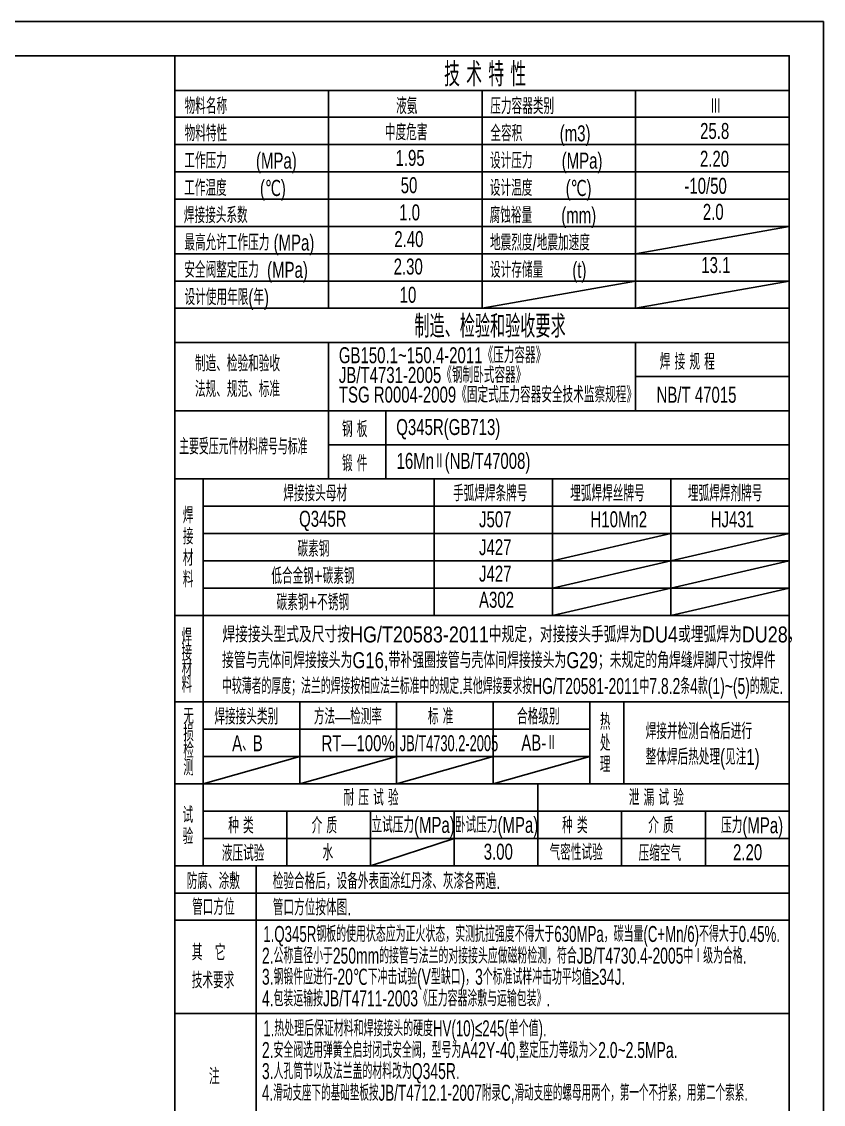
# Model space of a CAD drawing. Extents: x -1062 to 12378, y -236 to 9268.
# Drawn here: x 8619 to 12378, y 4191 to 9268 of the extents above; entities that cross this region are included whole.
import ezdxf
from ezdxf.enums import TextEntityAlignment as Align

# ---------------------------------------------------------------- set-up
doc = ezdxf.new("R2010")
doc.units = 0
doc.header["$LTSCALE"] = 15
doc.layers.get('0').update_dxf_attribs({"linetype": 'CONTINUOUS'})
doc.layers.add('图框层', color=7, linetype='CONTINUOUS')
doc.layers.add('粗实线', color=4, linetype='CONTINUOUS')
doc.styles.add('HZ', font='ssimplex.shx', dxfattribs={"width": 0.7, "height": 75, "bigfont": 'HZ.shx'})

msp = doc.modelspace()

# ---------------------------------------------------------------- linework, layer by layer
for p, q in [((11497.5, 8179.4), (12217.5, 8307.4)), ((10777.5, 7923.4), (11497.5, 8051.4)), ((11497.5, 7923.4), (12217.5, 8051.4)), ((11107.7, 6739.4), (11662.4, 6867.4)), ((11662.4, 6739.4), (12217.5, 6867.4)), ((11107.7, 6611.4), (11662.4, 6739.4)), ((11662.4, 6611.4), (12217.5, 6739.4)), ((11107.7, 6483.4), (11662.4, 6611.4)), ((11662.4, 6483.4), (12217.5, 6611.4)), ((9469.3, 5693.6), (9922.5, 5821.6)), ((9922.5, 5693.6), (10375.9, 5821.6)), ((10375.9, 5693.6), (10829.2, 5821.6)), ((10829.2, 5693.6), (11282.5, 5821.6)), ((10254.3, 5309.6), (10646.9, 5437.6))]:
    msp.add_line(p, q)
msp.add_lwpolyline([(-1062.5, -236.4), (-1062.5, 9267.6), (12377.5, 9267.6), (12377.5, -236.4)], close=True)
at = {"color": 4}
msp.add_lwpolyline([(-662.5, -76.4), (-662.5, 9107.6), (12217.5, 9107.6), (12217.5, -76.4)], close=True, dxfattribs=at)
at = {"layer": '图框层'}
for p, q in [((12217.5, 8945.4), (9337.5, 8945.4)), ((12217.5, 8819.4), (9337.5, 8819.4)), ((12217.5, 8691.4), (9337.5, 8691.4)), ((12217.5, 8563.4), (9337.5, 8563.4)), ((12217.5, 8435.4), (9337.5, 8435.4)), ((12217.5, 8307.4), (9337.5, 8307.4)), ((12217.5, 8179.4), (9337.5, 8179.4)), ((12217.5, 8051.4), (9337.5, 8051.4)), ((12217.5, 7923.4), (9337.5, 7923.4)), ((12217.5, 7763.4), (9337.5, 7763.4)), ((12217.5, 7603.4), (11497.5, 7603.4)), ((12217.5, 7443.4), (9337.5, 7443.4)), ((12217.5, 7283.4), (10057.5, 7283.4)), ((12217.5, 7123.4), (9337.5, 7123.4)), ((12217.5, 6995.4), (9469.3, 6995.4)), ((12217.5, 6867.4), (9469.3, 6867.4)), ((12217.5, 6739.4), (9469.3, 6739.4)), ((12217.5, 6611.4), (9469.3, 6611.4)), ((12217.5, 6483.4), (9337.5, 6483.4)), ((12217.5, 6077.6), (9337.5, 6077.6)), ((11282.5, 5949.6), (9469.3, 5949.6)), ((11282.5, 5821.6), (9469.3, 5821.6)), ((12217.5, 5693.6), (9337.5, 5693.6)), ((12217.5, 5565.6), (9469.3, 5565.6)), ((12217.5, 5437.6), (9469.3, 5437.6)), ((12217.5, 5309.6), (9337.5, 5309.6)), ((12217.5, 5181.6), (9337.5, 5181.6)), ((12217.5, 5053.6), (9337.5, 5053.6)), ((12217.5, 4615.9), (9337.5, 4615.9))]:
    msp.add_line(p, q, dxfattribs=at)
at = {"layer": '粗实线'}
for p, q in [((9337.5, 9107.6), (12217.5, 9107.6)), ((9337.5, 9107.6), (9337.5, 2910)), ((12217.5, 6387.4), (12217.5, 9107.6)), ((10057.5, 8945.4), (10057.5, 7923.4)), ((10777.5, 8945.4), (10777.5, 7923.4)), ((11497.5, 7923.4), (11497.5, 8945.4)), ((10057.5, 7763.4), (10057.5, 7123.4)), ((11497.5, 7763.4), (11497.5, 7443.4)), ((10325.4, 7443.4), (10325.4, 7123.4)), ((9469.3, 7123.4), (9469.3, 5309.6)), ((10553.1, 7123.4), (10553.1, 6483.4)), ((11107.7, 7123.4), (11107.7, 6483.4)), ((11662.4, 7123.4), (11662.4, 6483.4)), ((12217.5, 5789.8), (12217.5, 6387.4)), ((9922.5, 6077.6), (9922.5, 5693.6)), ((10375.9, 6077.6), (10375.9, 5693.6)), ((10829.2, 6077.6), (10829.2, 5693.6)), ((11282.5, 6077.6), (11282.5, 5693.6)), ((11442.5, 6077.6), (11442.5, 5693.6)), ((11039.4, 5693.6), (11039.4, 5309.6)), ((9861.8, 5565.6), (9861.8, 5309.6)), ((10254.3, 5565.6), (10254.3, 5309.6)), ((10646.9, 5565.6), (10646.9, 5309.6)), ((11431.9, 5565.6), (11431.9, 5309.6)), ((11824.5, 5565.6), (11824.5, 5309.6)), ((9718.4, 5309.6), (9718.4, 4071.4))]:
    msp.add_line(p, q, dxfattribs=at)

# ---------------------------------------------------------------- texts
at = {"layer": '图框层', "style": 'HZ', "width": 0.7}
msp.add_text('技 术 特 性', height=112, dxfattribs=at).set_placement((10791.9, 8964.2), align=Align.CENTER)
at = {"layer": '图框层', "style": 'HZ'}
for s, width, p in [('物料名称', 0.7, (9382.6, 8834.4)), ('液氨', 0.7, (10374.3, 8834.4)), ('压力容器类别', 0.7, (10816, 8834.4)), ('Ⅲ', 0.7, (11847.6, 8834.4)), ('中度危害', 0.7, (10321.7, 8711.5)), ('25.8', 0.7, (11799.7, 8717.5)), ('1.95', 0.7, (10371.7, 8591.2)), ('2.20', 0.7, (11799, 8587.2)), ('50', 0.7, (10396, 8463.3)), ('-10/50', 0.7, (11726, 8460.3)), ('1.0', 0.7, (10388.8, 8335.8)), ('2.0', 0.7, (11812.5, 8338.3)), ('2.40', 0.7, (10365.9, 8210.8)), ('2.30', 0.7, (10362.9, 8081.8)), ('13.1', 0.7, (11805.2, 8088.8)), ('10', 0.7, (10391, 7949.2)), ('焊 接 规 程', 0.7, (11610.8, 7635.5)), ('NB/T 47015', 0.7, (11595.6, 7480.6)), ('钢 板', 0.7, (10120.5, 7319.2)), ('Q345R(GB713)', 0.7, (10375.1, 7329.2)), ('锻 件', 0.7, (10120.5, 7159)), ('16MnⅡ(NB/T47008)', 0.7, (10376.6, 7170.6)), ('焊接接头母材', 0.7, (9845.3, 7018.4)), ('手弧焊焊条牌号', 0.7, (10641, 7018.4)), ('埋弧焊焊丝牌号', 0.7, (11190.7, 7018.4)), ('埋弧焊焊剂牌号', 0.7, (11742.5, 7018.4)), ('Q345R', 0.7, (9919.5, 6899.1)), ('J507', 0.7, (10763.1, 6896.6)), ('H10Mn2', 0.7, (11285.9, 6896.6)), ('HJ431', 0.7, (11849.4, 6896.6)), ('碳素钢', 0.7, (9911.9, 6758.1)), ('J427', 0.7, (10763.1, 6765.9)), ('低合金钢+碳素钢', 0.7, (9789.5, 6631)), ('J427', 0.7, (10763.1, 6641.8)), ('碳素钢+不锈钢', 0.7, (9813.7, 6507.5)), ('A302', 0.7, (10763.1, 6519.3)), ('焊接接头型式及尺寸按HG/T20583-2011中规定，对接接头手弧焊为DU4或埋弧焊为DU28，', 0.84, (9559.7, 6356.5)), ('接管与壳体间焊接接头为G16,带补强圈接管与壳体间焊接接头为G29；未规定的角焊缝焊脚尺寸按焊件', 0.78, (9558, 6236)), ('中较薄者的厚度；法兰的焊接按相应法兰标准中的规定.其他焊接要求按HG/T20581-2011中7.8.2条4款(1)~(5)的规定.', 0.65, (9558, 6114.8)), ('焊接接头类别', 0.7, (9522.2, 5971.8)), ('方法—检测率', 0.7, (9988.5, 5971.8)), ('标 准', 0.7, (10523.5, 5971.8)), ('合格级别', 0.7, (10941.3, 5971.8)), ('焊接并检测合格后进行', 0.7, (11544.4, 5902.9)), ('A、B', 0.7, (9605.6, 5846.6)), ('RT—100%', 0.7, (10024.7, 5846.6)), ('JB/T4730.2-2005', 0.6, (10391.4, 5846.6)), ('AB-Ⅱ', 0.7, (10961.4, 5849)), ('整体焊后热处理(见注1)', 0.7, (11544.4, 5782.7)), ('耐 压 试 验', 0.7, (10127.9, 5591.4)), ('泄 漏 试 验', 0.7, (11465.6, 5591.4)), ('种 类', 0.7, (9587.2, 5460.8)), ('介 质', 0.7, (9978.2, 5460.8)), ('立试压力(MPa)', 0.7, (10258.7, 5463.4)), ('卧试压力(MPa)', 0.7, (10650.3, 5463.4)), ('种 类', 0.7, (11153, 5461.8)), ('介 质', 0.7, (11556.5, 5461.8)), ('压力(MPa)', 0.7, (11898.1, 5461.8)), ('液压试验', 0.7, (9557.1, 5331.2)), ('水', 0.7, (10029.4, 5334)), ('3.00', 0.7, (10785.2, 5338)), ('气密性试验', 0.7, (11093.9, 5335)), ('压缩空气', 0.7, (11511.4, 5331.2)), ('2.20', 0.7, (11954.1, 5335.4)), ('防腐、涂敷', 0.7, (9392.6, 5200)), ('检验合格后，设备外表面涂红丹漆、灰漆各两遍.', 0.7, (9796, 5200)), ('管口方位', 0.7, (9417.9, 5078.3)), ('管口方位按体图.', 0.7, (9796, 5076.7)), ('1.Q345R钢板的使用状态应为正火状态，实测抗拉强度不得大于630MPa，碳当量(C+Mn/6)不得大于0.45%.', 0.62, (9751.4, 4952.1)), ('其   它', 0.7, (9416.3, 4865.5)), ('2.公称直径小于250mm的接管与法兰的对接接头应做磁粉检测，符合JB/T4730.4-2005中Ⅰ级为合格.', 0.65, (9745.4, 4850.4)), ('3.钢锻件应进行-20℃下冲击试验(V型缺口)，3个标准试样冲击功平均值≥34J.', 0.65, (9745.4, 4751.5)), ('技术要求', 0.7, (9416.3, 4734.8)), ('4.包装运输按JB/T4711-2003《压力容器涂敷与运输包装》.', 0.65, (9745.4, 4650.1)), ('1.热处理后保证材料和焊接接头的硬度HV(10)≤245(单个值).', 0.62, (9751.4, 4509.6)), ('2.安全阀选用弹簧全启封闭式安全阀，型号为A42Y-40,整定压力等级为＞2.0~2.5MPa.', 0.65, (9745.4, 4407.9)), ('注', 0.7, (9496.8, 4284.1)), ('3.人孔筒节以及法兰盖的材料改为Q345R.', 0.65, (9745.4, 4309)), ('4.滑动支座下的基础垫板按JB/T4712.1-2007附录C,滑动支座的螺母用两个，第一个不拧紧，用第二个索紧.', 0.63, (9745.4, 4207.6))]:
    msp.add_text(s, height=75, dxfattribs=dict(at, width=width)).set_placement(p)
for s, height, width, p in [('物料特性', 75, 0.7, (9382.9, 8743.9)), ('全容积         (m3)', 75, 0.7, (10816.3, 8743.9)), ('工作压力       (MPa)', 75, 0.7, (9381.3, 8615.9)), ('设计压力       (MPa)', 75, 0.7, (10814.7, 8615.9)), ('工作温度        (℃)', 75, 0.7, (9380.5, 8487.9)), ('设计温度        (℃)', 75, 0.7, (10813.9, 8487.9)), ('焊接接头系数', 75, 0.7, (9379.2, 8359.9)), ('腐蚀裕量       (mm)', 75, 0.7, (10812.7, 8359.9)), ('最高允许工作压力 (MPa)', 75, 0.7, (9381.3, 8231.9)), ('地震烈度/地震加速度', 75, 0.7, (10814.7, 8231.9)), ('安全阀整定压力  (MPa)', 75, 0.7, (9381.3, 8103.9)), ('设计存储量       (t)', 75, 0.7, (10814.7, 8103.9)), ('设计使用年限(年)', 75, 0.7, (9382.5, 7975.9)), ('制造、检验和验收要求', 106.67, 0.7, (10460.1, 7838.8)), ('GB150.1~150.4-2011《压力容器》', 75, 0.7, (10105.9, 7703.4)), ('制造、检验和验收', 75, 0.7, (9431.2, 7664.8)), ('JB/T4731-2005《钢制卧式容器》', 75, 0.7, (10105.9, 7610.8)), ('法规、规范、标准', 75, 0.7, (9431.2, 7544.4)), ('TSG R0004-2009《固定式压力容器安全技术监察规程》', 75, 0.7, (10105.9, 7518.7)), ('主要受压元件材料牌号与标准', 75, 0.65, (9357.1, 7275.4))]:
    msp.add_text(s, height=height, dxfattribs=dict(at, width=width)).set_placement(p, align=Align.MIDDLE_LEFT)
at = {"layer": '图框层', "char_height": 75, "attachment_point": 5, "style": 'HZ'}
for s, insert, line_spacing_factor in [('{\\C256;焊\\P接\\P材\\P料}', (9399.3, 6803.2), 0.8), ('{\\C256;焊\\P接\\P材\\P料}', (9393.2, 6271.4), 0.6), ('{\\C256;无\\P损\\P检\\P测}', (9401.4, 5890.5), 0.64), ('{\\C256;热\\P处\\P理}', (11354.6, 5884.7), 0.8), ('{\\C256;试\\P验}', (9398.1, 5497.4), 0.8)]:
    msp.add_mtext(s, dxfattribs=dict(at, insert=insert, line_spacing_factor=line_spacing_factor))

doc.saveas('drawing.dxf')
